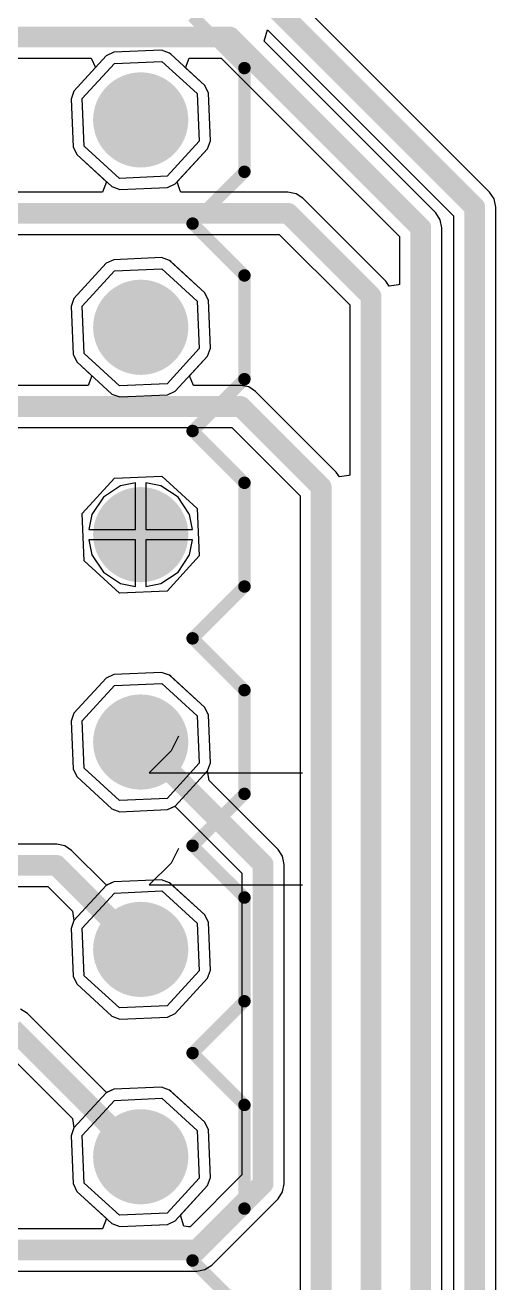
# Model space of a CAD drawing. Header units: millimetres. Extents: x 2.5 to 14.5, y 1.2 to 4.8.
# Drawn here: x 12.375 to 12.602, y 3.592 to 4.199 of the extents above; entities that cross this region are included whole.
import ezdxf

# ---------------------------------------------------------------- set-up
doc = ezdxf.new("R2010")
doc.units = ezdxf.units.MM
doc.header["$MEASUREMENT"] = 0
for name, color, linetype in [('BottomLayer', 5, 'Continuous'), ('BottomOverlay', 54, 'Continuous'), ('BottomSolder', 6, 'Continuous'), ('ConnectLayer', 7, 'Continuous'), ('MultiLayer', 9, 'Continuous'), ('PadHoleLayer', 156, 'Continuous'), ('TopLayer', 1, 'Continuous'), ('TopSolder', 216, 'Continuous')]:
    doc.layers.add(name, color=color, linetype=linetype)

# ---------------------------------------------------------------- blocks, each defined once
blk = doc.blocks.new('_RASPBERRY_PI_B__RASPBERRY_PI_B__P________B_106')
at = {"layer": 'BottomLayer'}
for p, q in [((0.51685, -1.98974), (0.53979, -1.98874)), ((0.53979, -1.98874), (0.55672, -2.00425)), ((0.61685, -1.98974), (0.63979, -1.98874)), ((0.63979, -1.98874), (0.65672, -2.00425)), ((0.71685, -1.98974), (0.73979, -1.98874)), ((0.73979, -1.98874), (0.75672, -2.00425)), ((0.81685, -1.98974), (0.83979, -1.98874)), ((0.83979, -1.98874), (0.85672, -2.00425)), ((0.91685, -1.98974), (0.93979, -1.98874)), ((0.93979, -1.98874), (0.95672, -2.00425)), ((1.01685, -1.98974), (1.03979, -1.98874)), ((1.03979, -1.98874), (1.05672, -2.00425)), ((0.50134, -2.00667), (0.51685, -1.98974)), ((0.60134, -2.00667), (0.61685, -1.98974)), ((0.70134, -2.00667), (0.71685, -1.98974)), ((0.80134, -2.00667), (0.81685, -1.98974)), ((0.90134, -2.00667), (0.91685, -1.98974)), ((1.00134, -2.00667), (1.01685, -1.98974)), ((0.50234, -2.02961), (0.50134, -2.00667)), ((0.55672, -2.00425), (0.55772, -2.02719)), ((0.60234, -2.02961), (0.60134, -2.00667)), ((0.65672, -2.00425), (0.65772, -2.02719)), ((0.70234, -2.02961), (0.70134, -2.00667)), ((0.75672, -2.00425), (0.75772, -2.02719)), ((0.80234, -2.02961), (0.80134, -2.00667)), ((0.85672, -2.00425), (0.85772, -2.02719)), ((0.90234, -2.02961), (0.90134, -2.00667)), ((0.95672, -2.00425), (0.95772, -2.02719)), ((1.00234, -2.02961), (1.00134, -2.00667)), ((1.05672, -2.00425), (1.05772, -2.02719)), ((0.51927, -2.04512), (0.50234, -2.02961)), ((0.55772, -2.02719), (0.54221, -2.04412)), ((0.61927, -2.04512), (0.60234, -2.02961)), ((0.65772, -2.02719), (0.64221, -2.04412)), ((0.71927, -2.04512), (0.70234, -2.02961)), ((0.75772, -2.02719), (0.74221, -2.04412)), ((0.81927, -2.04512), (0.80234, -2.02961)), ((0.85772, -2.02719), (0.84221, -2.04412)), ((0.91927, -2.04512), (0.90234, -2.02961)), ((0.95772, -2.02719), (0.94221, -2.04412)), ((1.01927, -2.04512), (1.00234, -2.02961)), ((1.05772, -2.02719), (1.04221, -2.04412)), ((0.54221, -2.04412), (0.51927, -2.04512)), ((0.64221, -2.04412), (0.61927, -2.04512)), ((0.74221, -2.04412), (0.71927, -2.04512)), ((0.84221, -2.04412), (0.81927, -2.04512)), ((0.94221, -2.04412), (0.91927, -2.04512)), ((1.04221, -2.04412), (1.01927, -2.04512))]:
    blk.add_line(p, q, dxfattribs=at)
at = {"layer": 'BottomLayer', "const_width": 0.02}
for points in [[(0.51953, -2.01693, 1), (0.53953, -2.01693, 1)], [(0.61953, -2.01693, 1), (0.63953, -2.01693, 1)], [(0.71953, -2.01693, 1), (0.73953, -2.01693, 1)], [(0.81953, -2.01693, 1), (0.83953, -2.01693, 1)], [(0.91953, -2.01693, 1), (0.93953, -2.01693, 1)], [(1.01953, -2.01693, 1), (1.03953, -2.01693, 1)]]:
    blk.add_lwpolyline(points, format="xyb", close=True, dxfattribs=at)
at = {"layer": 'BottomOverlay'}
for p, q in [((0.84434, -2.01278), (0.84434, -1.93898)), ((0.89847, -2.01278), (0.89847, -1.93898)), ((0.82677, -1.99872), (0.8338, -2.00224)), ((0.88089, -1.99872), (0.88792, -2.00224)), ((0.8338, -2.00224), (0.84434, -2.01278)), ((0.88792, -2.00224), (0.89847, -2.01278))]:
    blk.add_line(p, q, dxfattribs=at)
at = {"layer": 'BottomOverlay', "const_width": 0.006}
for points in [[(0.47953, -1.99193), (0.50453, -1.96693)], [(0.55453, -1.96693), (0.50453, -1.96693)], [(0.57953, -1.99193), (0.55453, -1.96693)], [(0.57953, -1.99193), (0.60453, -1.96693)], [(0.65453, -1.96693), (0.60453, -1.96693)], [(0.67953, -1.99193), (0.65453, -1.96693)], [(0.67953, -1.99193), (0.70453, -1.96693)], [(0.75453, -1.96693), (0.70453, -1.96693)], [(0.77953, -1.99193), (0.75453, -1.96693)], [(0.77953, -1.99193), (0.80453, -1.96693)], [(0.85453, -1.96693), (0.80453, -1.96693)], [(0.87953, -1.99193), (0.85453, -1.96693)], [(0.87953, -1.99193), (0.90453, -1.96693)], [(0.95453, -1.96693), (0.90453, -1.96693)], [(0.97953, -1.99193), (0.95453, -1.96693)], [(0.97953, -1.99193), (1.00453, -1.96693)], [(1.05453, -1.96693), (1.00453, -1.96693)], [(1.07953, -1.99193), (1.05453, -1.96693)], [(1.07953, -1.99193), (1.10453, -1.96693)]]:
    blk.add_lwpolyline(points, dxfattribs=at)
at = {"layer": 'BottomOverlay', "const_width": 0.003}
for points in [[(0.50303, -1.96693, 1), (0.50603, -1.96693, 1)], [(0.50303, -1.96693, 1), (0.50603, -1.96693, 1)], [(0.55303, -1.96693, 1), (0.55603, -1.96693, 1)], [(0.55303, -1.96693, 1), (0.55603, -1.96693, 1)], [(0.60303, -1.96693, 1), (0.60603, -1.96693, 1)], [(0.60303, -1.96693, 1), (0.60603, -1.96693, 1)], [(0.65303, -1.96693, 1), (0.65603, -1.96693, 1)], [(0.65303, -1.96693, 1), (0.65603, -1.96693, 1)], [(0.70303, -1.96693, 1), (0.70603, -1.96693, 1)], [(0.70303, -1.96693, 1), (0.70603, -1.96693, 1)], [(0.75303, -1.96693, 1), (0.75603, -1.96693, 1)], [(0.75303, -1.96693, 1), (0.75603, -1.96693, 1)], [(0.80303, -1.96693, 1), (0.80603, -1.96693, 1)], [(0.80303, -1.96693, 1), (0.80603, -1.96693, 1)], [(0.85303, -1.96693, 1), (0.85603, -1.96693, 1)], [(0.85303, -1.96693, 1), (0.85603, -1.96693, 1)], [(0.90303, -1.96693, 1), (0.90603, -1.96693, 1)], [(0.90303, -1.96693, 1), (0.90603, -1.96693, 1)], [(0.95303, -1.96693, 1), (0.95603, -1.96693, 1)], [(0.95303, -1.96693, 1), (0.95603, -1.96693, 1)], [(1.00303, -1.96693, 1), (1.00603, -1.96693, 1)], [(1.00303, -1.96693, 1), (1.00603, -1.96693, 1)], [(1.05303, -1.96693, 1), (1.05603, -1.96693, 1)], [(1.05303, -1.96693, 1), (1.05603, -1.96693, 1)], [(0.57803, -1.99193, 1), (0.58103, -1.99193, 1)], [(0.57803, -1.99193, 1), (0.58103, -1.99193, 1)], [(0.67803, -1.99193, 1), (0.68103, -1.99193, 1)], [(0.67803, -1.99193, 1), (0.68103, -1.99193, 1)], [(0.77803, -1.99193, 1), (0.78103, -1.99193, 1)], [(0.77803, -1.99193, 1), (0.78103, -1.99193, 1)], [(0.87803, -1.99193, 1), (0.88103, -1.99193, 1)], [(0.87803, -1.99193, 1), (0.88103, -1.99193, 1)], [(0.97803, -1.99193, 1), (0.98103, -1.99193, 1)], [(0.97803, -1.99193, 1), (0.98103, -1.99193, 1)], [(1.07803, -1.99193, 1), (1.08103, -1.99193, 1)], [(1.07803, -1.99193, 1), (1.08103, -1.99193, 1)]]:
    blk.add_lwpolyline(points, format="xyb", close=True, dxfattribs=at)
at = {"layer": 'BottomSolder', "const_width": 0.02295}
for points in [[(0.51805, -2.01693, 1), (0.541, -2.01693, 1)], [(0.61805, -2.01693, 1), (0.641, -2.01693, 1)], [(0.71805, -2.01693, 1), (0.741, -2.01693, 1)], [(0.81805, -2.01693, 1), (0.841, -2.01693, 1)], [(0.91805, -2.01693, 1), (0.941, -2.01693, 1)], [(1.01805, -2.01693, 1), (1.041, -2.01693, 1)]]:
    blk.add_lwpolyline(points, format="xyb", close=True, dxfattribs=at)
at = {"layer": 'MultiLayer'}
for p, q in [((0.51685, -1.98974), (0.53979, -1.98874)), ((0.53979, -1.98874), (0.55672, -2.00425)), ((0.61685, -1.98974), (0.63979, -1.98874)), ((0.63979, -1.98874), (0.65672, -2.00425)), ((0.71685, -1.98974), (0.73979, -1.98874)), ((0.73979, -1.98874), (0.75672, -2.00425)), ((0.81685, -1.98974), (0.83979, -1.98874)), ((0.83979, -1.98874), (0.85672, -2.00425)), ((0.91685, -1.98974), (0.93979, -1.98874)), ((0.93979, -1.98874), (0.95672, -2.00425)), ((1.01685, -1.98974), (1.03979, -1.98874)), ((1.03979, -1.98874), (1.05672, -2.00425)), ((0.50134, -2.00667), (0.51685, -1.98974)), ((0.60134, -2.00667), (0.61685, -1.98974)), ((0.70134, -2.00667), (0.71685, -1.98974)), ((0.80134, -2.00667), (0.81685, -1.98974)), ((0.90134, -2.00667), (0.91685, -1.98974)), ((1.00134, -2.00667), (1.01685, -1.98974)), ((0.50234, -2.02961), (0.50134, -2.00667)), ((0.55672, -2.00425), (0.55772, -2.02719)), ((0.60234, -2.02961), (0.60134, -2.00667)), ((0.65672, -2.00425), (0.65772, -2.02719)), ((0.70234, -2.02961), (0.70134, -2.00667)), ((0.75672, -2.00425), (0.75772, -2.02719)), ((0.80234, -2.02961), (0.80134, -2.00667)), ((0.85672, -2.00425), (0.85772, -2.02719)), ((0.90234, -2.02961), (0.90134, -2.00667)), ((0.95672, -2.00425), (0.95772, -2.02719)), ((1.00234, -2.02961), (1.00134, -2.00667)), ((1.05672, -2.00425), (1.05772, -2.02719)), ((0.51927, -2.04512), (0.50234, -2.02961)), ((0.55772, -2.02719), (0.54221, -2.04412)), ((0.61927, -2.04512), (0.60234, -2.02961)), ((0.65772, -2.02719), (0.64221, -2.04412)), ((0.71927, -2.04512), (0.70234, -2.02961)), ((0.75772, -2.02719), (0.74221, -2.04412)), ((0.81927, -2.04512), (0.80234, -2.02961)), ((0.85772, -2.02719), (0.84221, -2.04412)), ((0.91927, -2.04512), (0.90234, -2.02961)), ((0.95772, -2.02719), (0.94221, -2.04412)), ((1.01927, -2.04512), (1.00234, -2.02961)), ((1.05772, -2.02719), (1.04221, -2.04412)), ((0.54221, -2.04412), (0.51927, -2.04512)), ((0.64221, -2.04412), (0.61927, -2.04512)), ((0.74221, -2.04412), (0.71927, -2.04512)), ((0.84221, -2.04412), (0.81927, -2.04512)), ((0.94221, -2.04412), (0.91927, -2.04512)), ((1.04221, -2.04412), (1.01927, -2.04512))]:
    blk.add_line(p, q, dxfattribs=at)
at = {"layer": 'MultiLayer', "const_width": 0.02}
for points in [[(0.51953, -2.01693, 1), (0.53953, -2.01693, 1)], [(0.61953, -2.01693, 1), (0.63953, -2.01693, 1)], [(0.71953, -2.01693, 1), (0.73953, -2.01693, 1)], [(0.81953, -2.01693, 1), (0.83953, -2.01693, 1)], [(0.91953, -2.01693, 1), (0.93953, -2.01693, 1)], [(1.01953, -2.01693, 1), (1.03953, -2.01693, 1)]]:
    blk.add_lwpolyline(points, format="xyb", close=True, dxfattribs=at)
at = {"layer": 'PadHoleLayer', "const_width": 0.02}
for points in [[(0.51953, -2.01693, 1), (0.53953, -2.01693, 1)], [(0.61953, -2.01693, 1), (0.63953, -2.01693, 1)], [(0.71953, -2.01693, 1), (0.73953, -2.01693, 1)], [(0.81953, -2.01693, 1), (0.83953, -2.01693, 1)], [(0.91953, -2.01693, 1), (0.93953, -2.01693, 1)], [(1.01953, -2.01693, 1), (1.03953, -2.01693, 1)]]:
    blk.add_lwpolyline(points, format="xyb", close=True, dxfattribs=at)
at = {"layer": 'TopLayer'}
for p, q in [((0.51685, -1.98974), (0.53979, -1.98874)), ((0.53979, -1.98874), (0.55672, -2.00425)), ((0.61685, -1.98974), (0.63979, -1.98874)), ((0.63979, -1.98874), (0.65672, -2.00425)), ((0.71685, -1.98974), (0.73979, -1.98874)), ((0.73979, -1.98874), (0.75672, -2.00425)), ((0.81685, -1.98974), (0.83979, -1.98874)), ((0.83979, -1.98874), (0.85672, -2.00425)), ((0.91685, -1.98974), (0.93979, -1.98874)), ((0.93979, -1.98874), (0.95672, -2.00425)), ((1.01685, -1.98974), (1.03979, -1.98874)), ((1.03979, -1.98874), (1.05672, -2.00425)), ((0.50134, -2.00667), (0.51685, -1.98974)), ((0.60134, -2.00667), (0.61685, -1.98974)), ((0.70134, -2.00667), (0.71685, -1.98974)), ((0.80134, -2.00667), (0.81685, -1.98974)), ((0.90134, -2.00667), (0.91685, -1.98974)), ((1.00134, -2.00667), (1.01685, -1.98974)), ((0.50234, -2.02961), (0.50134, -2.00667)), ((0.55672, -2.00425), (0.55772, -2.02719)), ((0.60234, -2.02961), (0.60134, -2.00667)), ((0.65672, -2.00425), (0.65772, -2.02719)), ((0.70234, -2.02961), (0.70134, -2.00667)), ((0.75672, -2.00425), (0.75772, -2.02719)), ((0.80234, -2.02961), (0.80134, -2.00667)), ((0.85672, -2.00425), (0.85772, -2.02719)), ((0.90234, -2.02961), (0.90134, -2.00667)), ((0.95672, -2.00425), (0.95772, -2.02719)), ((1.00234, -2.02961), (1.00134, -2.00667)), ((1.05672, -2.00425), (1.05772, -2.02719)), ((0.51927, -2.04512), (0.50234, -2.02961)), ((0.55772, -2.02719), (0.54221, -2.04412)), ((0.61927, -2.04512), (0.60234, -2.02961)), ((0.65772, -2.02719), (0.64221, -2.04412)), ((0.71927, -2.04512), (0.70234, -2.02961)), ((0.75772, -2.02719), (0.74221, -2.04412)), ((0.81927, -2.04512), (0.80234, -2.02961)), ((0.85772, -2.02719), (0.84221, -2.04412)), ((0.91927, -2.04512), (0.90234, -2.02961)), ((0.95772, -2.02719), (0.94221, -2.04412)), ((1.01927, -2.04512), (1.00234, -2.02961)), ((1.05772, -2.02719), (1.04221, -2.04412)), ((0.54221, -2.04412), (0.51927, -2.04512)), ((0.64221, -2.04412), (0.61927, -2.04512)), ((0.74221, -2.04412), (0.71927, -2.04512)), ((0.84221, -2.04412), (0.81927, -2.04512)), ((0.94221, -2.04412), (0.91927, -2.04512)), ((1.04221, -2.04412), (1.01927, -2.04512))]:
    blk.add_line(p, q, dxfattribs=at)
at = {"layer": 'TopLayer', "const_width": 0.02}
for points in [[(0.51953, -2.01693, 1), (0.53953, -2.01693, 1)], [(0.61953, -2.01693, 1), (0.63953, -2.01693, 1)], [(0.71953, -2.01693, 1), (0.73953, -2.01693, 1)], [(0.81953, -2.01693, 1), (0.83953, -2.01693, 1)], [(0.91953, -2.01693, 1), (0.93953, -2.01693, 1)], [(1.01953, -2.01693, 1), (1.03953, -2.01693, 1)]]:
    blk.add_lwpolyline(points, format="xyb", close=True, dxfattribs=at)
at = {"layer": 'TopSolder', "const_width": 0.02295}
for points in [[(0.51805, -2.01693, 1), (0.541, -2.01693, 1)], [(0.61805, -2.01693, 1), (0.641, -2.01693, 1)], [(0.71805, -2.01693, 1), (0.741, -2.01693, 1)], [(0.81805, -2.01693, 1), (0.841, -2.01693, 1)], [(0.91805, -2.01693, 1), (0.941, -2.01693, 1)], [(1.01805, -2.01693, 1), (1.041, -2.01693, 1)]]:
    blk.add_lwpolyline(points, format="xyb", close=True, dxfattribs=at)

msp = doc.modelspace()

# ---------------------------------------------------------------- linework, layer by layer
at = {"layer": 'BottomLayer', "const_width": 0.01}
for points in [[(12.493, 4.21), (12.592, 4.111)], [(12.31699, 4.193), (12.474, 4.193)], [(12.474, 4.193), (12.566, 4.101)], [(12.28, 4.108), (12.502, 4.108)], [(12.502, 4.108), (12.542, 4.068)], [(12.592, 4.111), (12.592, 2.546)], [(12.566, 4.101), (12.566, 2.808)], [(12.542, 2.866), (12.542, 4.068)], [(12.31518, 4.01481), (12.47919, 4.01481)], [(12.47919, 4.01481), (12.518, 3.976)], [(12.518, 3.54), (12.518, 3.976)], [(12.431, 3.853), (12.49, 3.794)], [(12.3065, 3.7935), (12.3905, 3.7935)], [(12.3905, 3.7935), (12.431, 3.753)], [(12.49, 3.64), (12.49, 3.794)], [(12.36919, 3.71481), (12.431, 3.653)], [(12.458, 3.608), (12.49, 3.64)], [(11.86046, 3.608), (12.458, 3.608)]]:
    msp.add_lwpolyline(points, dxfattribs=at)
at = {"layer": 'BottomLayer', "const_width": 0.005}
for points in [[(12.4715, 4.193, 1), (12.4765, 4.193, 1)], [(12.4715, 4.193, 1), (12.4765, 4.193, 1)], [(12.4995, 4.108, 1), (12.5045, 4.108, 1)], [(12.4995, 4.108, 1), (12.5045, 4.108, 1)], [(12.5895, 4.111, 1), (12.5945, 4.111, 1)], [(12.5895, 4.111, 1), (12.5945, 4.111, 1)], [(12.5635, 4.101, 1), (12.5685, 4.101, 1)], [(12.5635, 4.101, 1), (12.5685, 4.101, 1)], [(12.5395, 4.068, 1), (12.5445, 4.068, 1)], [(12.5395, 4.068, 1), (12.5445, 4.068, 1)], [(12.47669, 4.01481, 1), (12.48169, 4.01481, 1)], [(12.47669, 4.01481, 1), (12.48169, 4.01481, 1)], [(12.5155, 3.976, 1), (12.5205, 3.976, 1)], [(12.5155, 3.976, 1), (12.5205, 3.976, 1)], [(12.4285, 3.853, 1), (12.4335, 3.853, 1)], [(12.388, 3.7935, 1), (12.393, 3.7935, 1)], [(12.388, 3.7935, 1), (12.393, 3.7935, 1)], [(12.4875, 3.794, 1), (12.4925, 3.794, 1)], [(12.4875, 3.794, 1), (12.4925, 3.794, 1)], [(12.4285, 3.753, 1), (12.4335, 3.753, 1)], [(12.4285, 3.653, 1), (12.4335, 3.653, 1)], [(12.4875, 3.64, 1), (12.4925, 3.64, 1)], [(12.4875, 3.64, 1), (12.4925, 3.64, 1)], [(12.4555, 3.608, 1), (12.4605, 3.608, 1)], [(12.4555, 3.608, 1), (12.4605, 3.608, 1)]]:
    msp.add_lwpolyline(points, format="xyb", close=True, dxfattribs=at)
at = {"layer": 'ConnectLayer'}
for p, q in [((12.59921, 4.11821), (12.50021, 4.21721)), ((12.49044, 4.19098), (12.49208, 4.19641)), ((12.57321, 4.10821), (12.49044, 4.19098)), ((12.49208, 4.19641), (12.49216, 4.19642)), ((12.49216, 4.19642), (12.5818, 4.10678)), ((12.41809, 4.1856), (12.41433, 4.18385)), ((12.44102, 4.1866), (12.41809, 4.1856)), ((12.41809, 4.1856), (12.41809, 4.1856)), ((12.44492, 4.18518), (12.44102, 4.1866)), ((12.44102, 4.1866), (12.44102, 4.1866)), ((12.44545, 4.18469), (12.44492, 4.18518)), ((12.44492, 4.18518), (12.44492, 4.18518)), ((12.33494, 4.1828), (12.40717, 4.1828)), ((12.41433, 4.18385), (12.39882, 4.16692)), ((12.40717, 4.1828), (12.40918, 4.17823)), ((12.41433, 4.18385), (12.41433, 4.18385)), ((12.46185, 4.16967), (12.44545, 4.18469)), ((12.4526, 4.17814), (12.45441, 4.1828)), ((12.45441, 4.1828), (12.46978, 4.1828)), ((12.46978, 4.1828), (12.5558, 4.09678)), ((12.40918, 4.17823), (12.39882, 4.16692)), ((12.46185, 4.16967), (12.4526, 4.17814)), ((12.39882, 4.16692), (12.3974, 4.16302)), ((12.39882, 4.16692), (12.3974, 4.16302)), ((12.39882, 4.16692), (12.39882, 4.16692)), ((12.39882, 4.16692), (12.39882, 4.16692)), ((12.4636, 4.16591), (12.46185, 4.16967)), ((12.46185, 4.16967), (12.46185, 4.16967)), ((12.4636, 4.16591), (12.46185, 4.16967)), ((12.46185, 4.16967), (12.46185, 4.16967)), ((12.3974, 4.16302), (12.3974, 4.16302)), ((12.3974, 4.16302), (12.3984, 4.14009)), ((12.3974, 4.16302), (12.3974, 4.16302)), ((12.3974, 4.16302), (12.3984, 4.14009)), ((12.4646, 4.14298), (12.4636, 4.16591)), ((12.4636, 4.16591), (12.4636, 4.16591)), ((12.4646, 4.14298), (12.4636, 4.16591)), ((12.4636, 4.16591), (12.4636, 4.16591)), ((12.46318, 4.13908), (12.4646, 4.14298)), ((12.46318, 4.13908), (12.4646, 4.14298)), ((12.4646, 4.14298), (12.4646, 4.14298)), ((12.4646, 4.14298), (12.4646, 4.14298)), ((12.3984, 4.14009), (12.3984, 4.14009)), ((12.3984, 4.14009), (12.40015, 4.13633)), ((12.3984, 4.14009), (12.3984, 4.14009)), ((12.3984, 4.14009), (12.40015, 4.13633)), ((12.44767, 4.12215), (12.46318, 4.13908)), ((12.44862, 4.1232), (12.46318, 4.13908)), ((12.46318, 4.13908), (12.46318, 4.13908)), ((12.46318, 4.13908), (12.46318, 4.13908)), ((12.40015, 4.13633), (12.40015, 4.13633)), ((12.40015, 4.13633), (12.41449, 4.1232)), ((12.40015, 4.13633), (12.40015, 4.13633)), ((12.40015, 4.13633), (12.41708, 4.12082)), ((12.41254, 4.1182), (12.28, 4.1182)), ((12.41449, 4.1232), (12.41254, 4.1182)), ((12.41708, 4.12082), (12.41708, 4.12082)), ((12.41708, 4.12082), (12.42098, 4.1194)), ((12.42098, 4.1194), (12.44391, 4.1204)), ((12.42098, 4.1194), (12.42098, 4.1194)), ((12.44391, 4.1204), (12.44767, 4.12215)), ((12.44391, 4.1204), (12.44391, 4.1204)), ((12.44767, 4.12215), (12.44767, 4.12215)), ((12.44995, 4.11873), (12.44862, 4.1232)), ((12.45031, 4.1182), (12.44995, 4.11873)), ((12.502, 4.1182), (12.45031, 4.1182)), ((12.5059, 4.11742), (12.502, 4.1182)), ((12.60142, 4.1149), (12.59921, 4.11821)), ((12.50921, 4.11521), (12.5059, 4.11742)), ((12.54921, 4.07521), (12.50921, 4.11521)), ((12.6022, 4.111), (12.60142, 4.1149)), ((12.57542, 4.1049), (12.57321, 4.10821)), ((12.5818, 4.10678), (12.5818, 2.55022)), ((12.6022, 2.546), (12.6022, 4.111)), ((12.5762, 4.101), (12.57542, 4.1049)), ((12.5762, 2.808), (12.5762, 4.101)), ((12.28422, 4.0978), (12.49778, 4.0978)), ((12.49778, 4.0978), (12.5318, 4.06378)), ((12.5558, 4.09678), (12.5558, 4.07366)), ((12.41433, 4.08385), (12.39882, 4.06692)), ((12.41433, 4.08385), (12.39882, 4.06692)), ((12.41809, 4.0856), (12.41433, 4.08385)), ((12.41809, 4.0856), (12.41433, 4.08385)), ((12.41433, 4.08385), (12.41433, 4.08385)), ((12.41433, 4.08385), (12.41433, 4.08385)), ((12.44102, 4.0866), (12.41809, 4.0856)), ((12.44102, 4.0866), (12.41809, 4.0856)), ((12.41809, 4.0856), (12.41809, 4.0856)), ((12.41809, 4.0856), (12.41809, 4.0856)), ((12.44492, 4.08518), (12.44102, 4.0866)), ((12.44102, 4.0866), (12.44102, 4.0866)), ((12.44492, 4.08518), (12.44102, 4.0866)), ((12.44102, 4.0866), (12.44102, 4.0866)), ((12.46185, 4.06967), (12.44492, 4.08518)), ((12.44492, 4.08518), (12.44492, 4.08518)), ((12.44545, 4.08469), (12.44492, 4.08518)), ((12.44492, 4.08518), (12.44492, 4.08518)), ((12.46185, 4.06967), (12.44545, 4.08469)), ((12.4636, 4.06591), (12.46185, 4.06967)), ((12.46185, 4.06967), (12.46185, 4.06967)), ((12.4636, 4.06591), (12.46185, 4.06967)), ((12.46185, 4.06967), (12.46185, 4.06967)), ((12.5508, 4.07282), (12.54921, 4.07521)), ((12.55535, 4.07347), (12.5508, 4.07282)), ((12.5558, 4.07366), (12.55535, 4.07347)), ((12.39882, 4.06692), (12.3974, 4.06302)), ((12.39882, 4.06692), (12.3974, 4.06302)), ((12.39882, 4.06692), (12.39882, 4.06692)), ((12.39882, 4.06692), (12.39882, 4.06692)), ((12.4646, 4.04298), (12.4636, 4.06591)), ((12.4636, 4.06591), (12.4636, 4.06591)), ((12.4646, 4.04298), (12.4636, 4.06591)), ((12.4636, 4.06591), (12.4636, 4.06591)), ((12.5318, 4.06378), (12.5318, 3.98165)), ((12.3974, 4.06302), (12.3974, 4.06302)), ((12.3974, 4.06302), (12.3984, 4.04009)), ((12.3974, 4.06302), (12.3974, 4.06302)), ((12.3974, 4.06302), (12.3984, 4.04009)), ((12.3984, 4.04009), (12.3984, 4.04009)), ((12.3984, 4.04009), (12.40015, 4.03633)), ((12.3984, 4.04009), (12.3984, 4.04009)), ((12.3984, 4.04009), (12.40015, 4.03633)), ((12.46318, 4.03908), (12.4646, 4.04298)), ((12.46318, 4.03908), (12.4646, 4.04298)), ((12.4646, 4.04298), (12.4646, 4.04298)), ((12.4646, 4.04298), (12.4646, 4.04298)), ((12.40015, 4.03633), (12.40015, 4.03633)), ((12.40015, 4.03633), (12.40743, 4.02967)), ((12.40015, 4.03633), (12.40015, 4.03633)), ((12.40015, 4.03633), (12.41708, 4.02082)), ((12.44767, 4.02215), (12.46318, 4.03908)), ((12.45447, 4.02958), (12.46318, 4.03908)), ((12.46318, 4.03908), (12.46318, 4.03908)), ((12.46318, 4.03908), (12.46318, 4.03908)), ((12.40743, 4.02967), (12.40562, 4.02501)), ((12.45649, 4.02501), (12.45447, 4.02958)), ((12.40562, 4.02501), (12.35649, 4.02501)), ((12.44391, 4.0204), (12.44767, 4.02215)), ((12.44767, 4.02215), (12.44767, 4.02215)), ((12.47919, 4.02501), (12.45649, 4.02501)), ((12.48309, 4.02423), (12.47919, 4.02501)), ((12.4864, 4.02202), (12.48309, 4.02423)), ((12.52521, 3.98321), (12.4864, 4.02202)), ((12.41708, 4.02082), (12.41708, 4.02082)), ((12.41708, 4.02082), (12.42098, 4.0194)), ((12.42098, 4.0194), (12.44391, 4.0204)), ((12.42098, 4.0194), (12.42098, 4.0194)), ((12.44391, 4.0204), (12.44391, 4.0204)), ((12.31518, 4.00461), (12.47497, 4.00461)), ((12.47497, 4.00461), (12.5078, 3.97178)), ((12.5268, 3.98082), (12.52521, 3.98321)), ((12.53135, 3.98147), (12.5268, 3.98082)), ((12.5318, 3.98165), (12.53135, 3.98147)), ((12.42125, 3.97655), (12.41298, 3.97102)), ((12.42125, 3.97655), (12.41298, 3.97102)), ((12.4285, 3.97799), (12.42125, 3.97655)), ((12.4285, 3.97799), (12.42125, 3.97655)), ((12.4285, 3.9555), (12.4285, 3.97799)), ((12.4285, 3.9555), (12.4285, 3.97799)), ((12.44075, 3.97655), (12.4335, 3.97799)), ((12.4335, 3.97799), (12.4335, 3.9555)), ((12.44075, 3.97655), (12.4335, 3.97799)), ((12.4335, 3.97799), (12.4335, 3.9555)), ((12.44902, 3.97102), (12.44075, 3.97655)), ((12.44902, 3.97102), (12.44075, 3.97655)), ((12.41298, 3.97102), (12.40745, 3.96275)), ((12.41298, 3.97102), (12.40745, 3.96275)), ((12.45455, 3.96275), (12.44902, 3.97102)), ((12.45455, 3.96275), (12.44902, 3.97102)), ((12.5078, 3.97178), (12.5078, 3.54422)), ((12.40745, 3.96275), (12.40601, 3.9555)), ((12.40745, 3.96275), (12.40601, 3.9555)), ((12.45599, 3.9555), (12.45455, 3.96275)), ((12.45599, 3.9555), (12.45455, 3.96275)), ((12.40601, 3.9555), (12.4285, 3.9555)), ((12.40601, 3.9555), (12.4285, 3.9555)), ((12.4335, 3.9555), (12.45599, 3.9555)), ((12.4335, 3.9555), (12.45599, 3.9555)), ((12.4285, 3.9505), (12.40601, 3.9505)), ((12.40601, 3.9505), (12.40745, 3.94325)), ((12.4285, 3.9505), (12.40601, 3.9505)), ((12.40601, 3.9505), (12.40745, 3.94325)), ((12.4285, 3.92801), (12.4285, 3.9505)), ((12.4285, 3.92801), (12.4285, 3.9505)), ((12.45599, 3.9505), (12.4335, 3.9505)), ((12.4335, 3.9505), (12.4335, 3.92801)), ((12.45599, 3.9505), (12.4335, 3.9505)), ((12.4335, 3.9505), (12.4335, 3.92801)), ((12.45455, 3.94325), (12.45599, 3.9505)), ((12.45455, 3.94325), (12.45599, 3.9505)), ((12.40745, 3.94325), (12.41298, 3.93498)), ((12.40745, 3.94325), (12.41298, 3.93498)), ((12.44902, 3.93498), (12.45455, 3.94325)), ((12.44902, 3.93498), (12.45455, 3.94325)), ((12.41298, 3.93498), (12.42125, 3.92945)), ((12.41298, 3.93498), (12.42125, 3.92945)), ((12.44075, 3.92945), (12.44902, 3.93498)), ((12.44075, 3.92945), (12.44902, 3.93498)), ((12.42125, 3.92945), (12.4285, 3.92801)), ((12.42125, 3.92945), (12.4285, 3.92801)), ((12.4335, 3.92801), (12.44075, 3.92945)), ((12.4335, 3.92801), (12.44075, 3.92945)), ((12.41433, 3.88385), (12.39882, 3.86692)), ((12.41433, 3.88385), (12.39882, 3.86692)), ((12.41809, 3.8856), (12.41433, 3.88385)), ((12.41809, 3.8856), (12.41433, 3.88385)), ((12.41433, 3.88385), (12.41433, 3.88385)), ((12.41433, 3.88385), (12.41433, 3.88385)), ((12.44102, 3.8866), (12.41809, 3.8856)), ((12.44102, 3.8866), (12.41809, 3.8856)), ((12.41809, 3.8856), (12.41809, 3.8856)), ((12.41809, 3.8856), (12.41809, 3.8856)), ((12.44492, 3.88518), (12.44102, 3.8866)), ((12.44102, 3.8866), (12.44102, 3.8866)), ((12.44492, 3.88518), (12.44102, 3.8866)), ((12.44102, 3.8866), (12.44102, 3.8866)), ((12.46185, 3.86967), (12.44492, 3.88518)), ((12.44492, 3.88518), (12.44492, 3.88518)), ((12.44545, 3.88469), (12.44492, 3.88518)), ((12.44492, 3.88518), (12.44492, 3.88518)), ((12.46185, 3.86967), (12.44545, 3.88469)), ((12.4636, 3.86591), (12.46185, 3.86967)), ((12.46185, 3.86967), (12.46185, 3.86967)), ((12.4636, 3.86591), (12.46185, 3.86967)), ((12.46185, 3.86967), (12.46185, 3.86967)), ((12.39882, 3.86692), (12.3974, 3.86302)), ((12.39882, 3.86692), (12.3974, 3.86302)), ((12.39882, 3.86692), (12.39882, 3.86692)), ((12.39882, 3.86692), (12.39882, 3.86692)), ((12.4646, 3.84298), (12.4636, 3.86591)), ((12.4636, 3.86591), (12.4636, 3.86591)), ((12.4646, 3.84298), (12.4636, 3.86591)), ((12.4636, 3.86591), (12.4636, 3.86591)), ((12.3974, 3.86302), (12.3974, 3.86302)), ((12.3974, 3.86302), (12.3984, 3.84009)), ((12.3974, 3.86302), (12.3974, 3.86302)), ((12.3974, 3.86302), (12.3984, 3.84009)), ((12.3984, 3.84009), (12.3984, 3.84009)), ((12.3984, 3.84009), (12.40015, 3.83633)), ((12.3984, 3.84009), (12.3984, 3.84009)), ((12.3984, 3.84009), (12.40015, 3.83633)), ((12.46318, 3.83908), (12.4646, 3.84298)), ((12.46318, 3.83908), (12.4646, 3.84298)), ((12.4646, 3.84298), (12.4646, 3.84298)), ((12.4646, 3.84298), (12.4646, 3.84298)), ((12.40015, 3.83633), (12.40015, 3.83633)), ((12.40015, 3.83633), (12.41708, 3.82082)), ((12.40015, 3.83633), (12.40015, 3.83633)), ((12.40015, 3.83633), (12.41708, 3.82082)), ((12.44767, 3.82215), (12.46318, 3.83908)), ((12.46393, 3.83449), (12.46318, 3.83908)), ((12.46318, 3.83908), (12.46318, 3.83908)), ((12.49721, 3.80121), (12.46393, 3.83449)), ((12.44391, 3.8204), (12.44767, 3.82215)), ((12.44391, 3.8204), (12.4475, 3.82208)), ((12.4475, 3.82208), (12.4798, 3.78978)), ((12.44767, 3.82215), (12.44767, 3.82215)), ((12.41708, 3.82082), (12.41708, 3.82082)), ((12.41708, 3.82082), (12.42098, 3.8194)), ((12.41708, 3.82082), (12.41708, 3.82082)), ((12.41708, 3.82082), (12.42098, 3.8194)), ((12.42098, 3.8194), (12.44391, 3.8204)), ((12.42098, 3.8194), (12.44391, 3.8204)), ((12.42098, 3.8194), (12.42098, 3.8194)), ((12.42098, 3.8194), (12.42098, 3.8194)), ((12.44391, 3.8204), (12.44391, 3.8204)), ((12.44391, 3.8204), (12.44391, 3.8204)), ((12.3905, 3.8037), (12.31072, 3.8037)), ((12.3944, 3.80292), (12.3905, 3.8037)), ((12.39771, 3.80071), (12.3944, 3.80292)), ((12.4145, 3.78392), (12.39771, 3.80071)), ((12.49942, 3.7979), (12.49721, 3.80121)), ((12.5002, 3.794), (12.49942, 3.7979)), ((12.5002, 3.64), (12.5002, 3.794)), ((12.41809, 3.7856), (12.41433, 3.78385)), ((12.41809, 3.7856), (12.4145, 3.78392)), ((12.44102, 3.7866), (12.41809, 3.7856)), ((12.44102, 3.7866), (12.41809, 3.7856)), ((12.41809, 3.7856), (12.41809, 3.7856)), ((12.41809, 3.7856), (12.41809, 3.7856)), ((12.44492, 3.78518), (12.44102, 3.7866)), ((12.44102, 3.7866), (12.44102, 3.7866)), ((12.44492, 3.78518), (12.44102, 3.7866)), ((12.44102, 3.7866), (12.44102, 3.7866)), ((12.46185, 3.76967), (12.44492, 3.78518)), ((12.44492, 3.78518), (12.44492, 3.78518)), ((12.44545, 3.78469), (12.44492, 3.78518)), ((12.44492, 3.78518), (12.44492, 3.78518)), ((12.46185, 3.76967), (12.44545, 3.78469)), ((12.4798, 3.78978), (12.4798, 3.64422)), ((12.3346, 3.7833), (12.38628, 3.7833)), ((12.38628, 3.7833), (12.39807, 3.77151)), ((12.41433, 3.78385), (12.39882, 3.76692)), ((12.41433, 3.78385), (12.41433, 3.78385)), ((12.39882, 3.76692), (12.3974, 3.76302)), ((12.39882, 3.76692), (12.3974, 3.76302)), ((12.39807, 3.77151), (12.39882, 3.76692)), ((12.39882, 3.76692), (12.39882, 3.76692)), ((12.4636, 3.76591), (12.46185, 3.76967)), ((12.46185, 3.76967), (12.46185, 3.76967)), ((12.4636, 3.76591), (12.46185, 3.76967)), ((12.46185, 3.76967), (12.46185, 3.76967)), ((12.3974, 3.76302), (12.3974, 3.76302)), ((12.3974, 3.76302), (12.3984, 3.74009)), ((12.3974, 3.76302), (12.3974, 3.76302)), ((12.3974, 3.76302), (12.3984, 3.74009)), ((12.4646, 3.74298), (12.4636, 3.76591)), ((12.4636, 3.76591), (12.4636, 3.76591)), ((12.4646, 3.74298), (12.4636, 3.76591)), ((12.4636, 3.76591), (12.4636, 3.76591)), ((12.46318, 3.73908), (12.4646, 3.74298)), ((12.46318, 3.73908), (12.4646, 3.74298)), ((12.4646, 3.74298), (12.4646, 3.74298)), ((12.4646, 3.74298), (12.4646, 3.74298)), ((12.3984, 3.74009), (12.3984, 3.74009)), ((12.3984, 3.74009), (12.40015, 3.73633)), ((12.3984, 3.74009), (12.3984, 3.74009)), ((12.3984, 3.74009), (12.40015, 3.73633)), ((12.40015, 3.73633), (12.40015, 3.73633)), ((12.40015, 3.73633), (12.41708, 3.72082)), ((12.40015, 3.73633), (12.40015, 3.73633)), ((12.40015, 3.73633), (12.41708, 3.72082)), ((12.44767, 3.72215), (12.46318, 3.73908)), ((12.44767, 3.72215), (12.46318, 3.73908)), ((12.46318, 3.73908), (12.46318, 3.73908)), ((12.46318, 3.73908), (12.46318, 3.73908)), ((12.3764, 3.72202), (12.37309, 3.72423)), ((12.4145, 3.68392), (12.3764, 3.72202)), ((12.41708, 3.72082), (12.41708, 3.72082)), ((12.41708, 3.72082), (12.42098, 3.7194)), ((12.41708, 3.72082), (12.41708, 3.72082)), ((12.41708, 3.72082), (12.42098, 3.7194)), ((12.42098, 3.7194), (12.44391, 3.7204)), ((12.42098, 3.7194), (12.44391, 3.7204)), ((12.42098, 3.7194), (12.42098, 3.7194)), ((12.42098, 3.7194), (12.42098, 3.7194)), ((12.44391, 3.7204), (12.44767, 3.72215)), ((12.44391, 3.7204), (12.44767, 3.72215)), ((12.44391, 3.7204), (12.44391, 3.7204)), ((12.44391, 3.7204), (12.44391, 3.7204)), ((12.44767, 3.72215), (12.44767, 3.72215)), ((12.44767, 3.72215), (12.44767, 3.72215)), ((12.36497, 3.70461), (12.39807, 3.67151)), ((12.41433, 3.68385), (12.39882, 3.66692)), ((12.41809, 3.6856), (12.41433, 3.68385)), ((12.41433, 3.68385), (12.41433, 3.68385)), ((12.41809, 3.6856), (12.4145, 3.68392)), ((12.44102, 3.6866), (12.41809, 3.6856)), ((12.44102, 3.6866), (12.41809, 3.6856)), ((12.41809, 3.6856), (12.41809, 3.6856)), ((12.41809, 3.6856), (12.41809, 3.6856)), ((12.44492, 3.68518), (12.44102, 3.6866)), ((12.44102, 3.6866), (12.44102, 3.6866)), ((12.44492, 3.68518), (12.44102, 3.6866)), ((12.44102, 3.6866), (12.44102, 3.6866)), ((12.46185, 3.66967), (12.44492, 3.68518)), ((12.44492, 3.68518), (12.44492, 3.68518)), ((12.44545, 3.68469), (12.44492, 3.68518)), ((12.44492, 3.68518), (12.44492, 3.68518)), ((12.46185, 3.66967), (12.44545, 3.68469)), ((12.39807, 3.67151), (12.39882, 3.66692)), ((12.4636, 3.66591), (12.46185, 3.66967)), ((12.46185, 3.66967), (12.46185, 3.66967)), ((12.4636, 3.66591), (12.46185, 3.66967)), ((12.46185, 3.66967), (12.46185, 3.66967)), ((12.39882, 3.66692), (12.3974, 3.66302)), ((12.39882, 3.66692), (12.3974, 3.66302)), ((12.39882, 3.66692), (12.39882, 3.66692)), ((12.4646, 3.64298), (12.4636, 3.66591)), ((12.4636, 3.66591), (12.4636, 3.66591)), ((12.4646, 3.64298), (12.4636, 3.66591)), ((12.4636, 3.66591), (12.4636, 3.66591)), ((12.3974, 3.66302), (12.3974, 3.66302)), ((12.3974, 3.66302), (12.3984, 3.64009)), ((12.3974, 3.66302), (12.3974, 3.66302)), ((12.3974, 3.66302), (12.3984, 3.64009)), ((12.3984, 3.64009), (12.3984, 3.64009)), ((12.3984, 3.64009), (12.40015, 3.63633)), ((12.3984, 3.64009), (12.3984, 3.64009)), ((12.3984, 3.64009), (12.40015, 3.63633)), ((12.44767, 3.62215), (12.46318, 3.63908)), ((12.45019, 3.6249), (12.46318, 3.63908)), ((12.4798, 3.64422), (12.45481, 3.61923)), ((12.46318, 3.63908), (12.4646, 3.64298)), ((12.46318, 3.63908), (12.4646, 3.64298)), ((12.46318, 3.63908), (12.46318, 3.63908)), ((12.46318, 3.63908), (12.46318, 3.63908)), ((12.4646, 3.64298), (12.4646, 3.64298)), ((12.4646, 3.64298), (12.4646, 3.64298)), ((12.49942, 3.6361), (12.5002, 3.64)), ((12.40015, 3.63633), (12.40015, 3.63633)), ((12.40015, 3.63633), (12.41449, 3.6232)), ((12.40015, 3.63633), (12.40015, 3.63633)), ((12.40015, 3.63633), (12.41708, 3.62082)), ((12.49721, 3.63279), (12.49942, 3.6361)), ((12.46521, 3.60079), (12.49721, 3.63279)), ((12.41449, 3.6232), (12.41254, 3.6182)), ((12.44391, 3.6204), (12.44767, 3.62215)), ((12.44767, 3.62215), (12.44767, 3.62215)), ((12.45185, 3.61961), (12.45019, 3.6249)), ((12.41254, 3.6182), (12.35031, 3.6182)), ((12.41708, 3.62082), (12.41708, 3.62082)), ((12.41708, 3.62082), (12.42098, 3.6194)), ((12.42098, 3.6194), (12.44391, 3.6204)), ((12.42098, 3.6194), (12.42098, 3.6194)), ((12.44391, 3.6204), (12.44391, 3.6204)), ((12.45409, 3.61916), (12.45185, 3.61961)), ((12.45481, 3.61923), (12.45409, 3.61916)), ((11.86046, 3.5978), (12.458, 3.5978)), ((12.458, 3.5978), (12.4619, 3.59858)), ((12.4619, 3.59858), (12.46521, 3.60079))]:
    msp.add_line(p, q, dxfattribs=at)

# ---------------------------------------------------------------- block references
at = {"rotation": 270}
msp.add_blockref('_RASPBERRY_PI_B__RASPBERRY_PI_B__P________B_106', (14.44793, 4.68253), dxfattribs=at)

doc.saveas('drawing.dxf')
